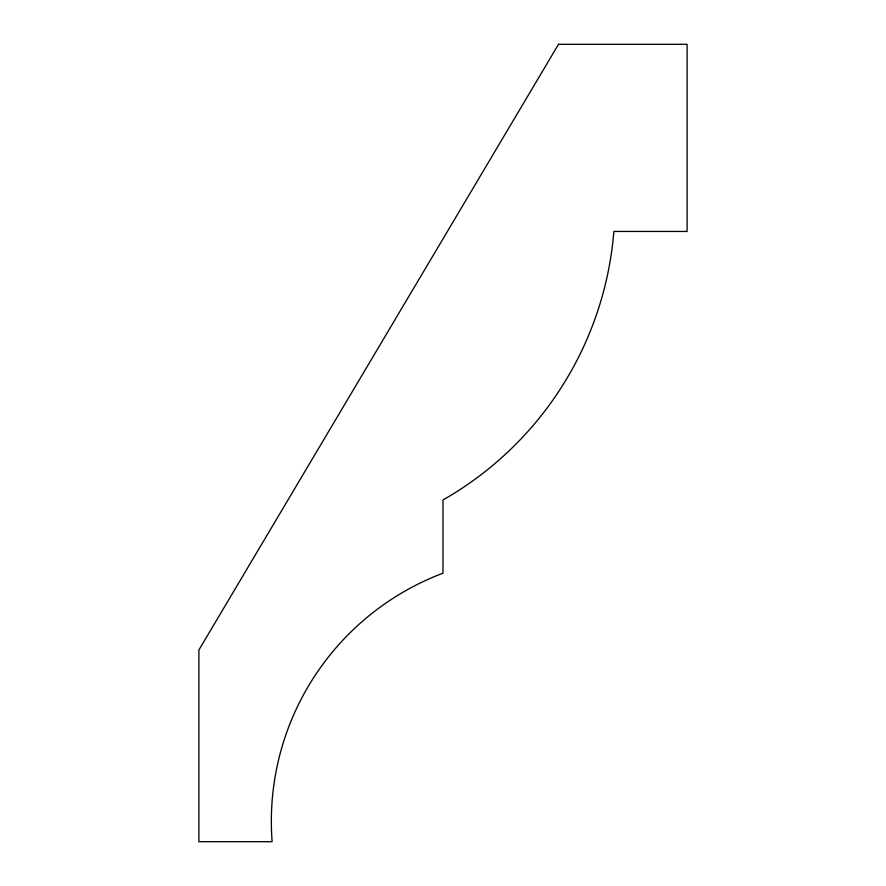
<?xml version="1.0" encoding="UTF-8"?>
<svg xmlns="http://www.w3.org/2000/svg" width="886" height="886" viewBox="0 0 886 886"><rect width="100%" height="100%" fill="white"/><g stroke="black" fill="none" stroke-linecap="round" stroke-linejoin="round"><path stroke-width="1.33" d="M558.523 44.3L198.896 649.992L198.896 841.7L272.124 841.7A265.224 265.224 0 0 1 443 573.187L443 499.959A340.855 340.855 0 0 0 613.876 231.445L687.104 231.445L687.104 44.3L558.523 44.3"/></g></svg>
